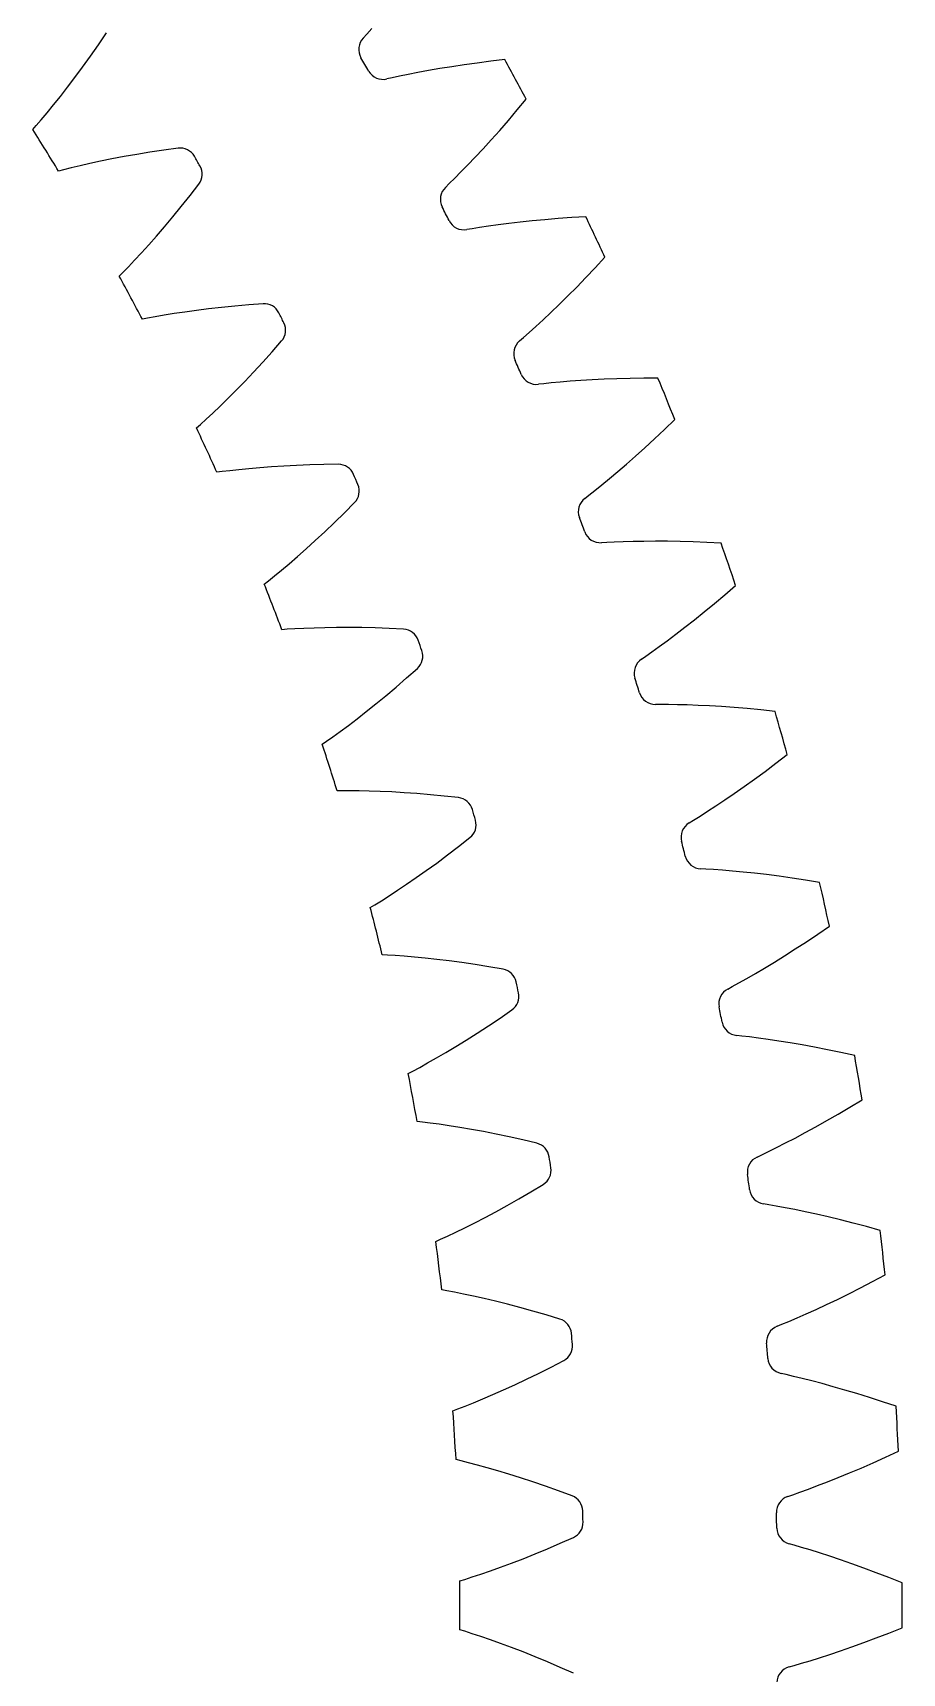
# Model space of a CAD drawing. Header units: millimetres. Extents: x -58 to 58, y -58 to 58.
# Drawn here: x 42.28 to 58, y -1.23 to 28.45 of the extents above; entities that cross this region are included whole.
import ezdxf

# ---------------------------------------------------------------- set-up
doc = ezdxf.new("R2010")
doc.units = ezdxf.units.MM

msp = doc.modelspace()

# ---------------------------------------------------------------- linework, layer by layer
at = {"layer": 'thin_ring_external'}
for p, q in [((48.316108, 28.423144), (48.408676, 28.525444)), ((48.253295, 28.352314), (48.316108, 28.423144)), ((50.315223, 27.900334), (50.079053, 27.867452)), ((50.560751, 27.931629), (50.315223, 27.900334)), ((50.815153, 27.961049), (50.560751, 27.931629)), ((48.773218, 27.631405), (48.680472, 27.612422)), ((48.908097, 27.660421), (48.773218, 27.631405)), ((49.066416, 27.693022), (48.908097, 27.660421)), ((49.242521, 27.7275), (49.066416, 27.693022)), ((49.433443, 27.762829), (49.242521, 27.7275)), ((49.637314, 27.798284), (49.433443, 27.762829)), ((49.852837, 27.833309), (49.637314, 27.798284)), ((50.079053, 27.867452), (49.852837, 27.833309)), ((50.877043, 26.862181), (51.037533, 27.050613)), ((51.037533, 27.050613), (51.201307, 27.247498)), ((50.720343, 26.682453), (50.877043, 26.862181)), ((50.420829, 26.350475), (50.568031, 26.511747)), ((50.568031, 26.511747), (50.720343, 26.682453)), ((50.14564, 26.058683), (50.27964, 26.199193)), ((50.27964, 26.199193), (50.420829, 26.350475)), ((49.906571, 25.815403), (50.020456, 25.930111)), ((50.020456, 25.930111), (50.14564, 26.058683)), ((49.741889, 25.651096), (49.808508, 25.718357)), ((49.808508, 25.718357), (49.906571, 25.815403)), ((50.517456, 24.948012), (50.357582, 24.924182)), ((50.695193, 24.972736), (50.517456, 24.948012)), ((50.887771, 24.997494), (50.695193, 24.972736)), ((51.093285, 25.021665), (50.887771, 24.997494)), ((51.310411, 25.044764), (51.093285, 25.021665)), ((51.538165, 25.066393), (51.310411, 25.044764)), ((51.775787, 25.086215), (51.538165, 25.066393)), ((52.022667, 25.103937), (51.775787, 25.086215)), ((52.278302, 25.119297), (52.022667, 25.103937)), ((50.221309, 24.90264), (50.127658, 24.888795)), ((50.357582, 24.924182), (50.221309, 24.90264)), ((52.450191, 24.197994), (52.624562, 24.385558)), ((52.279564, 24.018689), (52.450191, 24.197994)), ((51.951717, 23.685809), (52.113201, 23.847866)), ((52.113201, 23.847866), (52.279564, 24.018689)), ((51.646546, 23.389617), (51.795854, 23.532891)), ((51.795854, 23.532891), (51.951717, 23.685809)), ((51.372932, 23.135222), (51.505009, 23.256702)), ((51.505009, 23.256702), (51.646546, 23.389617)), ((51.079418, 22.871976), (51.149641, 22.935465)), ((51.149641, 22.935465), (51.252902, 23.026962)), ((51.252902, 23.026962), (51.372932, 23.135222)), ((51.51688, 22.098246), (51.422608, 22.089581)), ((51.654132, 22.112248), (51.51688, 22.098246)), ((51.815076, 22.127235), (51.654132, 22.112248)), ((51.993905, 22.142131), (51.815076, 22.127235)), ((52.187555, 22.156242), (51.993905, 22.142131)), ((52.394089, 22.169055), (52.187555, 22.156242)), ((52.612157, 22.180158), (52.394089, 22.169055)), ((52.840756, 22.189208), (52.612157, 22.180158)), ((53.079109, 22.19591), (52.840756, 22.189208)), ((53.326591, 22.200005), (53.079109, 22.19591)), ((53.582685, 22.201259), (53.326591, 22.200005)), ((53.70356, 21.271886), (53.887998, 21.44956)), ((53.347794, 20.940854), (53.523314, 21.102253)), ((53.523314, 21.102253), (53.70356, 21.271886)), ((53.013578, 20.643839), (53.177627, 20.787939)), ((53.177627, 20.787939), (53.347794, 20.940854)), ((52.707959, 20.384092), (52.856604, 20.509008)), ((52.856604, 20.509008), (53.013578, 20.643839)), ((52.443579, 20.168588), (52.569391, 20.270071)), ((52.569391, 20.270071), (52.707959, 20.384092)), ((52.261821, 20.023394), (52.335435, 20.082919)), ((52.335435, 20.082919), (52.443579, 20.168588)), ((52.655995, 19.226741), (52.561389, 19.223282)), ((52.79381, 19.233161), (52.655995, 19.226741)), ((52.955336, 19.239259), (52.79381, 19.233161)), ((53.134714, 19.244281), (52.955336, 19.239259)), ((53.328847, 19.247703), (53.134714, 19.244281)), ((53.535773, 19.249119), (53.328847, 19.247703)), ((53.754121, 19.248192), (53.535773, 19.249119)), ((53.982872, 19.244635), (53.754121, 19.248192)), ((54.221233, 19.238197), (53.982872, 19.244635)), ((54.468564, 19.228652), (54.221233, 19.238197)), ((54.724338, 19.215797), (54.468564, 19.228652)), ((54.793832, 18.281176), (54.987779, 18.44842)), ((54.420371, 17.970245), (54.604516, 18.12173)), ((54.604516, 18.12173), (54.793832, 18.281176)), ((54.0703, 17.692093), (54.242039, 17.826937)), ((54.242039, 17.826937), (54.420371, 17.970245)), ((53.750837, 17.449575), (53.906137, 17.566113)), ((53.906137, 17.566113), (54.0703, 17.692093)), ((53.362287, 17.169382), (53.474986, 17.248963)), ((53.474986, 17.248963), (53.606198, 17.343362)), ((53.606198, 17.343362), (53.750837, 17.449575)), ((53.285506, 17.114003), (53.362287, 17.169382)), ((53.635196, 16.296844), (53.540543, 16.298603)), ((53.773156, 16.295663), (53.635196, 16.296844)), ((53.934772, 16.292854), (53.773156, 16.295663)), ((54.114154, 16.287986), (53.934772, 16.292854)), ((54.308181, 16.280709), (54.114154, 16.287986)), ((54.51487, 16.270723), (54.308181, 16.280709)), ((54.732836, 16.25777), (54.51487, 16.270723)), ((54.961044, 16.241617), (54.732836, 16.25777)), ((55.198688, 16.222057), (54.961044, 16.241617)), ((55.445117, 16.198902), (55.198688, 16.222057)), ((55.699795, 16.171977), (55.445117, 16.198902)), ((55.519885, 15.086172), (55.717698, 15.234947)), ((55.717698, 15.234947), (55.920563, 15.391253)), ((55.141719, 14.811794), (55.327675, 14.945061)), ((55.327675, 14.945061), (55.519885, 15.086172)), ((54.630475, 14.462065), (54.791959, 14.569871)), ((54.791959, 14.569871), (54.962813, 14.686616)), ((54.962813, 14.686616), (55.141719, 14.811794)), ((54.22708, 14.203701), (54.343992, 14.276954)), ((54.343992, 14.276954), (54.480205, 14.363981)), ((54.480205, 14.363981), (54.630475, 14.462065)), ((54.147365, 14.152636), (54.22708, 14.203701)), ((54.451508, 13.317455), (54.357096, 13.324425)), ((54.589194, 13.308675), (54.451508, 13.317455)), ((54.750409, 13.296968), (54.589194, 13.308675)), ((54.929251, 13.282226), (54.750409, 13.296968)), ((55.122582, 13.264271), (54.929251, 13.282226)), ((55.328408, 13.242914), (55.122582, 13.264271)), ((55.545329, 13.217973), (55.328408, 13.242914)), ((55.772301, 13.189273), (55.545329, 13.217973)), ((56.008506, 13.156652), (55.772301, 13.189273)), ((56.253286, 13.119957), (56.008506, 13.156652)), ((56.506094, 13.079043), (56.253286, 13.119957)), ((56.472351, 12.14245), (56.683518, 12.287343)), ((55.873936, 11.751669), (56.066951, 11.87449)), ((56.066951, 11.87449), (56.266643, 12.004798)), ((56.266643, 12.004798), (56.472351, 12.14245)), ((55.51138, 11.529381), (55.688406, 11.636536)), ((55.688406, 11.636536), (55.873936, 11.751669)), ((55.047957, 11.261586), (55.188757, 11.340977)), ((55.188757, 11.340977), (55.344203, 11.430634)), ((55.344203, 11.430634), (55.51138, 11.529381)), ((54.84478, 11.148288), (54.927188, 11.194885)), ((54.927188, 11.194885), (55.047957, 11.261586)), ((55.102453, 10.297621), (55.008569, 10.309782)), ((55.239446, 10.28127), (55.102453, 10.297621)), ((55.399772, 10.260699), (55.239446, 10.28127)), ((55.57753, 10.236127), (55.399772, 10.260699)), ((55.769579, 10.20755), (55.57753, 10.236127)), ((55.973915, 10.174887), (55.769579, 10.20755)), ((56.189133, 10.138034), (55.973915, 10.174887)), ((56.414179, 10.096875), (56.189133, 10.138034)), ((56.648229, 10.051291), (56.414179, 10.096875)), ((56.890615, 10.001167), (56.648229, 10.051291)), ((57.140785, 9.946389), (56.890615, 10.001167)), ((56.84252, 8.886965), (57.055499, 9.013076)), ((57.055499, 9.013076), (57.274327, 9.146117)), ((56.244875, 8.551117), (56.436465, 8.655854)), ((56.436465, 8.655854), (56.635953, 8.767856)), ((56.635953, 8.767856), (56.84252, 8.886965)), ((55.729703, 8.283531), (55.889851, 8.364489)), ((55.889851, 8.364489), (56.062215, 8.453876)), ((56.062215, 8.453876), (56.244875, 8.551117)), ((55.375633, 8.110084), (55.460483, 8.15207)), ((55.460483, 8.15207), (55.584743, 8.212016)), ((55.584743, 8.212016), (55.729703, 8.283531)), ((55.586054, 7.246514), (55.492982, 7.263827)), ((55.721938, 7.222641), (55.586054, 7.246514)), ((55.880887, 7.193269), (55.721938, 7.222641)), ((56.057022, 7.158942), (55.880887, 7.193269)), ((56.247204, 7.119829), (56.057022, 7.158942)), ((56.449432, 7.075959), (56.247204, 7.119829)), ((56.662292, 7.027306), (56.449432, 7.075959)), ((56.884729, 6.973812), (56.662292, 7.027306)), ((57.115912, 6.915404), (56.884729, 6.973812)), ((57.35517, 6.852004), (57.115912, 6.915404)), ((57.601942, 6.783527), (57.35517, 6.852004)), ((57.465371, 5.856331), (57.691196, 5.977114)), ((57.032954, 5.634594), (57.245769, 5.742143)), ((57.245769, 5.742143), (57.465371, 5.856331)), ((56.265764, 5.272941), (56.44279, 5.352697)), ((56.44279, 5.352697), (56.63053, 5.439728)), ((56.63053, 5.439728), (56.827599, 5.533752)), ((56.827599, 5.533752), (57.032954, 5.634594)), ((55.738313, 5.047249), (55.825346, 5.084497)), ((55.825346, 5.084497), (55.95272, 5.137508)), ((55.95272, 5.137508), (56.101399, 5.200928)), ((56.101399, 5.200928), (56.265764, 5.272941)), ((55.900842, 4.173399), (55.808865, 4.195813)), ((56.035204, 4.142076), (55.900842, 4.173399)), ((56.192294, 4.103993), (56.035204, 4.142076)), ((56.36627, 4.060016), (56.192294, 4.103993)), ((56.554009, 4.010485), (56.36627, 4.060016)), ((56.753513, 3.955542), (56.554009, 4.010485)), ((56.96337, 3.895236), (56.753513, 3.955542)), ((57.182522, 3.82957), (56.96337, 3.895236)), ((57.410137, 3.758516), (57.182522, 3.82957)), ((57.645539, 3.682031), (57.410137, 3.758516)), ((57.888164, 3.600065), (57.645539, 3.682031)), ((57.475164, 2.579883), (57.700723, 2.681799)), ((57.700723, 2.681799), (57.932859, 2.789959)), ((56.844199, 2.311819), (57.046149, 2.394844)), ((57.046149, 2.394844), (57.256747, 2.48422)), ((57.256747, 2.48422), (57.475164, 2.579883)), ((56.150771, 2.047396), (56.302718, 2.10253)), ((56.302718, 2.10253), (56.4708, 2.165379)), ((56.4708, 2.165379), (56.651951, 2.235262)), ((56.651951, 2.235262), (56.844199, 2.311819)), ((55.931717, 1.969086), (56.02067, 2.001483)), ((56.02067, 2.001483), (56.150771, 2.047396)), ((56.045861, 1.087609), (55.955258, 1.115057)), ((56.178293, 1.048933), (56.045861, 1.087609)), ((56.333047, 1.002254), (56.178293, 1.048933)), ((56.504336, 0.948759), (56.333047, 1.002254)), ((56.689062, 0.888961), (56.504336, 0.948759)), ((56.885235, 0.823111), (56.689062, 0.888961)), ((57.091452, 0.751337), (56.885235, 0.823111)), ((57.306654, 0.673698), (57.091452, 0.751337)), ((57.530009, 0.590213), (57.306654, 0.673698)), ((57.76084, 0.500877), (57.530009, 0.590213)), ((57.998581, 0.405669), (57.76084, 0.500877)), ((57.306654, -0.673698), (57.530009, -0.590213)), ((57.530009, -0.590213), (57.76084, -0.500877)), ((57.76084, -0.500877), (57.998581, -0.405669)), ((56.504336, -0.948759), (56.689062, -0.888961)), ((56.689062, -0.888961), (56.885235, -0.823111)), ((56.885235, -0.823111), (57.091452, -0.751337)), ((57.091452, -0.751337), (57.306654, -0.673698)), ((55.955258, -1.115057), (56.045861, -1.087609)), ((56.045861, -1.087609), (56.178293, -1.048933)), ((56.178293, -1.048933), (56.333047, -1.002254)), ((56.333047, -1.002254), (56.504336, -0.948759))]:
    msp.add_line(p, q, dxfattribs=at)
for centre, radius, start, end in [((48.470825, 28.145721), 0.3, 136.477133, 210.142598), ((0, 0), 55.75, 29.857402, 30.142598), ((0, 0), 58, 28.020306, 28.821799), ((48.610322, 27.904105), 0.3, 209.857402, 283.522867), ((49.947708, 25.432833), 0.3, 133.319238, 206.984703), ((0, 0), 55.75, 26.699508, 26.984703), ((50.073683, 25.1839), 0.3, 206.699508, 280.364972), ((0, 0), 58, 24.862411, 25.663904), ((51.272901, 22.642707), 0.3, 130.161343, 203.826808), ((0, 0), 55.75, 23.541613, 23.826808), ((51.384971, 22.387211), 0.3, 203.541613, 277.207078), ((0, 0), 58, 21.704517, 22.50601), ((52.44238, 19.783815), 0.3, 127.003449, 200.668913), ((0, 0), 55.75, 20.383718, 20.668913), ((52.540205, 19.522534), 0.3, 200.383718, 274.049183), ((0, 0), 58, 18.546622, 19.348115), ((53.452593, 16.86484), 0.3, 123.845554, 197.511019), ((0, 0), 55.75, 17.225823, 17.511019), ((53.535877, 16.598567), 0.3, 197.225823, 270.891288), ((0, 0), 58, 15.388727, 16.19022), ((54.300472, 13.894647), 0.3, 120.687659, 194.353124), ((0, 0), 55.75, 14.067929, 14.353124), ((54.368961, 13.62419), 0.3, 194.067929, 267.733393), ((0, 0), 58, 12.230832, 13.032326), ((54.983443, 10.882257), 0.3, 117.529764, 191.195229), ((0, 0), 55.75, 10.910034, 11.195229), ((55.036929, 10.608438), 0.3, 190.910034, 264.575499), ((0, 0), 58, 9.072938, 9.874431), ((55.49943, 7.836818), 0.3, 114.37187, 188.037335), ((0, 0), 55.75, 7.752139, 8.037335), ((55.537751, 7.560468), 0.3, 187.752139, 261.417604), ((0, 0), 58, 5.915043, 6.716536), ((55.846868, 4.767579), 0.3, 111.213975, 184.87944), ((0, 0), 55.75, 4.594244, 4.87944), ((55.869907, 4.489537), 0.3, 184.594244, 258.259709), ((0, 0), 58, 2.757148, 3.558641), ((56.024701, 1.68386), 0.3, 108.05608, 181.721545), ((0, 0), 55.75, 1.43635, 1.721545), ((56.032388, 1.404972), 0.3, 181.43635, 255.101815), ((0, 0), 58, 359.599253, 0.400747), ((56.032388, -1.404972), 0.3, 104.898185, 178.56365)]:
    msp.add_arc(centre, radius, start, end, dxfattribs=at)
at = {"layer": 'thin_ring_internal'}
for p, q in [((43.319289, 28.02477), (43.464055, 28.231631)), ((43.464055, 28.231631), (43.611679, 28.446858)), ((43.17733, 27.827416), (43.319289, 28.02477)), ((42.904328, 27.462778), (43.038772, 27.63993)), ((43.038772, 27.63993), (43.17733, 27.827416)), ((42.774884, 27.29658), (42.904328, 27.462778)), ((42.536002, 27.000946), (42.651584, 27.142206)), ((42.651584, 27.142206), (42.774884, 27.29658)), ((42.276704, 26.696072), (42.339437, 26.768312)), ((42.339437, 26.768312), (42.430521, 26.874923)), ((42.430521, 26.874923), (42.536002, 27.000946)), ((43.501303, 26.123373), (43.308153, 26.08181)), ((43.707775, 26.165166), (43.501303, 26.123373)), ((43.926282, 26.206552), (43.707775, 26.165166)), ((44.155873, 26.247014), (43.926282, 26.206552)), ((44.395814, 26.286123), (44.155873, 26.247014)), ((44.645516, 26.323506), (44.395814, 26.286123)), ((44.903981, 26.359718), (44.645516, 26.323506)), ((42.834321, 25.969047), (42.741693, 25.94509)), ((42.970355, 26.003061), (42.834321, 25.969047)), ((43.130183, 26.041311), (42.970355, 26.003061)), ((43.308153, 26.08181), (43.130183, 26.041311)), ((45.119583, 25.502398), (45.280176, 25.708129)), ((44.808518, 25.116601), (44.962357, 25.304841)), ((44.962357, 25.304841), (45.119583, 25.502398)), ((44.513586, 24.769461), (44.658681, 24.938)), ((44.658681, 24.938), (44.808518, 25.116601)), ((44.374156, 24.611547), (44.513586, 24.769461)), ((44.117528, 24.331179), (44.241586, 24.465056)), ((44.241586, 24.465056), (44.374156, 24.611547)), ((43.839954, 24.042847), (43.907015, 24.111087)), ((43.907015, 24.111087), (44.004488, 24.211888)), ((44.004488, 24.211888), (44.117528, 24.331179)), ((45.456268, 23.452705), (45.235627, 23.424849)), ((45.687914, 23.478957), (45.456268, 23.452705)), ((45.929807, 23.50322), (45.687914, 23.478957)), ((46.181337, 23.52516), (45.929807, 23.50322)), ((46.441541, 23.545393), (46.181337, 23.52516)), ((44.351757, 23.282872), (44.257829, 23.264664)), ((44.489626, 23.308447), (44.351757, 23.282872)), ((44.651506, 23.336786), (44.489626, 23.308447)), ((44.831632, 23.366252), (44.651506, 23.336786)), ((45.026974, 23.395846), (44.831632, 23.366252)), ((45.235627, 23.424849), (45.026974, 23.395846)), ((46.603956, 22.676426), (46.77691, 22.871881)), ((46.434867, 22.488923), (46.603956, 22.676426)), ((46.109184, 22.141472), (46.269731, 22.31051)), ((46.269731, 22.31051), (46.434867, 22.488923)), ((45.805102, 21.833154), (45.953989, 21.982184)), ((45.953989, 21.982184), (46.109184, 22.141472)), ((45.531701, 21.569116), (45.663766, 21.695102)), ((45.663766, 21.695102), (45.805102, 21.833154)), ((45.308038, 21.362401), (45.411532, 21.45701)), ((45.411532, 21.45701), (45.531701, 21.569116)), ((45.236903, 21.298418), (45.308038, 21.362401)), ((45.700951, 20.508378), (45.60608, 20.495986)), ((45.840133, 20.525417), (45.700951, 20.508378)), ((46.00345, 20.543736), (45.840133, 20.525417)), ((46.185048, 20.562058), (46.00345, 20.543736)), ((46.381842, 20.57957), (46.185048, 20.562058)), ((46.591885, 20.595674), (46.381842, 20.57957)), ((46.813822, 20.609894), (46.591885, 20.595674)), ((47.046645, 20.621836), (46.813822, 20.609894)), ((47.289573, 20.631162), (47.046645, 20.621836)), ((47.541976, 20.637576), (47.289573, 20.631162)), ((47.802932, 20.641751), (47.541976, 20.637576)), ((47.911545, 19.764435), (48.096203, 19.948871)), ((47.555428, 19.419787), (47.731234, 19.587696)), ((47.731234, 19.587696), (47.911545, 19.764435)), ((47.384779, 19.260954), (47.555428, 19.419787)), ((47.062294, 18.97194), (47.220073, 19.111522)), ((47.220073, 19.111522), (47.384779, 19.260954)), ((46.646314, 18.620738), (46.773157, 18.725233)), ((46.773157, 18.725233), (46.912727, 18.84285)), ((46.912727, 18.84285), (47.062294, 18.97194)), ((46.462253, 18.473197), (46.537192, 18.532679)), ((46.537192, 18.532679), (46.646314, 18.620738)), ((46.876785, 17.656088), (46.781332, 17.64956)), ((47.016753, 17.664527), (46.876785, 17.656088)), ((47.180888, 17.672757), (47.016753, 17.664527)), ((47.363269, 17.679865), (47.180888, 17.672757)), ((47.560768, 17.685229), (47.363269, 17.679865)), ((47.771404, 17.688372), (47.560768, 17.685229)), ((47.993795, 17.688902), (47.771404, 17.688372)), ((48.226912, 17.686489), (47.993795, 17.688902)), ((48.469953, 17.680842), (48.226912, 17.686489)), ((48.722273, 17.671706), (48.469953, 17.680842)), ((48.982991, 17.659809), (48.722273, 17.671706)), ((49.037389, 16.77747), (49.233051, 16.950189)), ((48.84654, 16.612167), (49.037389, 16.77747)), ((48.480627, 16.307372), (48.660731, 16.455399)), ((48.660731, 16.455399), (48.84654, 16.612167)), ((47.983732, 15.919122), (48.140962, 16.038759)), ((48.140962, 16.038759), (48.307034, 16.168363)), ((48.307034, 16.168363), (48.480627, 16.307372)), ((47.704151, 15.713831), (47.837186, 15.81032)), ((47.837186, 15.81032), (47.983732, 15.919122)), ((47.511357, 15.577901), (47.589815, 15.632657)), ((47.589815, 15.632657), (47.704151, 15.713831)), ((47.8748, 14.736823), (47.779126, 14.736184)), ((48.015022, 14.73663), (47.8748, 14.736823)), ((48.179352, 14.73474), (48.015022, 14.73663)), ((48.361825, 14.730607), (48.179352, 14.73474)), ((48.55928, 14.723802), (48.361825, 14.730607)), ((48.76971, 14.713972), (48.55928, 14.723802)), ((48.991711, 14.700811), (48.76971, 14.713972)), ((49.224237, 14.684051), (48.991711, 14.700811)), ((49.46647, 14.663453), (49.224237, 14.684051)), ((49.717749, 14.638801), (49.46647, 14.663453)), ((49.97724, 14.610877), (49.717749, 14.638801)), ((49.776554, 13.573622), (49.977218, 13.726863)), ((49.977218, 13.726863), (50.183141, 13.887209)), ((49.392572, 13.291931), (49.581447, 13.42859)), ((49.581447, 13.42859), (49.776554, 13.573622)), ((49.037015, 13.044738), (49.210751, 13.163873)), ((49.210751, 13.163873), (49.392572, 13.291931)), ((48.58103, 12.747317), (48.719752, 12.835432)), ((48.719752, 12.835432), (48.872718, 12.935006)), ((48.872718, 12.935006), (49.037015, 13.044738)), ((48.380233, 12.623513), (48.461913, 12.673335)), ((48.461913, 12.673335), (48.58103, 12.747317)), ((48.69121, 11.761656), (48.595678, 11.766908)), ((48.831153, 11.752831), (48.69121, 11.761656)), ((48.995056, 11.740828), (48.831153, 11.752831)), ((49.176928, 11.72547), (48.995056, 11.740828)), ((49.373589, 11.706523), (49.176928, 11.72547)), ((49.583015, 11.683757), (49.373589, 11.706523)), ((49.803785, 11.656954), (49.583015, 11.683757)), ((50.034839, 11.625911), (49.803785, 11.656954)), ((50.275344, 11.590441), (50.034839, 11.625911)), ((50.524629, 11.550366), (50.275344, 11.590441)), ((50.781909, 11.50652), (50.524629, 11.550366)), ((50.727466, 10.624184), (50.94287, 10.77155)), ((50.314083, 10.350842), (50.517748, 10.483587)), ((50.517748, 10.483587), (50.727466, 10.624184)), ((49.747054, 10.001233), (49.927794, 10.109447)), ((49.927794, 10.109447), (50.117154, 10.226069)), ((50.117154, 10.226069), (50.314083, 10.350842)), ((49.273624, 9.732447), (49.417507, 9.811856)), ((49.417507, 9.811856), (49.576313, 9.901824)), ((49.576313, 9.901824), (49.747054, 10.001233)), ((49.065586, 9.621239), (49.150179, 9.665938)), ((49.150179, 9.665938), (49.273624, 9.732447)), ((49.322917, 8.741873), (49.227889, 8.752996)), ((49.462051, 8.72445), (49.322917, 8.741873)), ((49.624904, 8.70238), (49.462051, 8.72445)), ((49.805487, 8.675854), (49.624904, 8.70238)), ((50.000608, 8.644837), (49.805487, 8.675854)), ((50.208235, 8.609221), (50.000608, 8.644837)), ((50.426937, 8.568878), (50.208235, 8.609221)), ((50.655641, 8.523671), (50.426937, 8.568878)), ((50.893506, 8.473462), (50.655641, 8.523671)), ((51.139851, 8.418117), (50.893506, 8.473462)), ((51.393944, 8.358516), (51.139851, 8.418117)), ((51.067312, 7.353785), (51.285287, 7.481205)), ((51.285287, 7.481205), (51.509354, 7.61503)), ((50.651624, 7.121417), (50.855861, 7.233829)), ((50.855861, 7.233829), (51.067312, 7.353785)), ((49.927805, 6.751059), (50.091848, 6.831081)), ((50.091848, 6.831081), (50.268385, 6.91979)), ((50.268385, 6.91979), (50.455444, 7.016672)), ((50.455444, 7.016672), (50.651624, 7.121417)), ((49.564817, 6.582469), (49.652001, 6.621876)), ((49.652001, 6.621876), (49.779306, 6.680659)), ((49.779306, 6.680659), (49.927805, 6.751059)), ((49.767525, 5.688929), (49.673362, 5.705881)), ((49.905323, 5.662973), (49.767525, 5.688929)), ((50.066509, 5.63092), (49.905323, 5.662973)), ((50.245115, 5.593328), (50.066509, 5.63092)), ((50.437957, 5.550357), (50.245115, 5.593328)), ((50.642998, 5.502028), (50.437957, 5.550357)), ((50.858801, 5.448298), (50.642998, 5.502028)), ((51.084288, 5.389097), (50.858801, 5.448298)), ((51.318612, 5.32434), (51.084288, 5.389097)), ((51.561082, 5.253935), (51.318612, 5.32434)), ((51.811024, 5.178805), (51.561082, 5.253935)), ((51.204725, 4.089376), (51.42316, 4.196087)), ((51.42316, 4.196087), (51.648565, 4.309847)), ((51.648565, 4.309847), (51.880446, 4.429625)), ((50.599031, 3.812098), (50.7917, 3.897281)), ((50.7917, 3.897281), (50.993956, 3.98975)), ((50.993956, 3.98975), (51.204725, 4.089376)), ((49.965476, 3.552694), (50.096159, 3.603529)), ((50.096159, 3.603529), (50.24871, 3.664654)), ((50.24871, 3.664654), (50.417368, 3.734425)), ((50.417368, 3.734425), (50.599031, 3.812098)), ((49.876032, 3.518729), (49.965476, 3.552694)), ((50.023348, 2.614405), (49.930407, 2.637121)), ((50.159287, 2.580016), (50.023348, 2.614405)), ((50.318194, 2.5381), (50.159287, 2.580016)), ((50.494147, 2.489584), (50.318194, 2.5381)), ((50.683978, 2.434824), (50.494147, 2.489584)), ((50.885655, 2.373964), (50.683978, 2.434824)), ((51.097741, 2.307051), (50.885655, 2.373964)), ((51.319156, 2.234081), (51.097741, 2.307051)), ((51.549048, 2.155021), (51.319156, 2.234081)), ((51.786725, 2.069823), (51.549048, 2.155021)), ((52.031568, 1.979449), (51.786725, 2.069823)), ((51.815923, 1.12214), (52.054738, 1.227416)), ((51.14285, 0.842948), (51.359353, 0.92941)), ((51.359353, 0.92941), (51.583942, 1.022472)), ((51.583942, 1.022472), (51.815923, 1.12214)), ((50.379004, 0.564347), (50.551637, 0.623603)), ((50.551637, 0.623603), (50.737737, 0.689946)), ((50.737737, 0.689946), (50.935285, 0.763106)), ((50.935285, 0.763106), (51.14285, 0.842948)), ((49.998049, 0.441641), (50.089415, 0.470036)), ((50.089415, 0.470036), (50.222979, 0.512729)), ((50.222979, 0.512729), (50.379004, 0.564347)), ((50.089415, -0.470036), (49.998049, -0.441641)), ((50.222979, -0.512729), (50.089415, -0.470036)), ((50.379004, -0.564347), (50.222979, -0.512729)), ((50.551637, -0.623603), (50.379004, -0.564347)), ((50.737737, -0.689946), (50.551637, -0.623603)), ((50.935285, -0.763106), (50.737737, -0.689946)), ((51.14285, -0.842948), (50.935285, -0.763106)), ((51.359353, -0.92941), (51.14285, -0.842948)), ((51.583942, -1.022472), (51.359353, -0.92941)), ((51.815923, -1.12214), (51.583942, -1.022472)), ((52.054738, -1.227416), (51.815923, -1.12214))]:
    msp.add_line(p, q, dxfattribs=at)
for centre, radius, start, end in [((0, 0), 50, 31.258615, 32.270796), ((44.93976, 26.061859), 0.3, 30.110679, 96.849501), ((0, 0), 52.25, 29.889321, 30.110679), ((45.040112, 25.888044), 0.3, 323.150499, 29.889321), ((0, 0), 50, 27.729204, 28.741385), ((46.458915, 23.245896), 0.3, 26.581267, 93.320089), ((0, 0), 52.25, 26.359909, 26.581267), ((46.548377, 23.066233), 0.3, 319.621088, 26.359909), ((0, 0), 50, 24.199792, 25.211973), ((47.801836, 20.341753), 0.3, 23.051855, 89.790677), ((0, 0), 52.25, 22.830498, 23.051855), ((47.880068, 20.156923), 0.3, 316.091676, 22.830498), ((0, 0), 50, 20.67038, 21.682561), ((48.963429, 17.360447), 0.3, 19.522444, 86.261265), ((49.030134, 17.171152), 0.3, 312.562264, 19.301086), ((0, 0), 52.25, 19.301086, 19.522444), ((0, 0), 50, 17.140968, 18.153149), ((49.939286, 14.313287), 0.3, 15.993032, 82.731854), ((0, 0), 52.25, 15.771674, 15.993032), ((49.994212, 14.120244), 0.3, 309.032852, 15.771674), ((0, 0), 50, 13.611557, 14.623737), ((50.725707, 11.211832), 0.3, 12.46362, 79.202442), ((0, 0), 52.25, 12.242262, 12.46362), ((50.768644, 11.015774), 0.3, 305.50344, 12.242262), ((0, 0), 50, 10.082145, 11.094326), ((51.319707, 8.067846), 0.3, 8.934208, 75.67303), ((0, 0), 52.25, 8.712851, 8.934208), ((51.350494, 7.869517), 0.3, 301.974029, 8.712851), ((0, 0), 50, 6.552733, 7.564914), ((51.719035, 4.893257), 0.3, 5.404797, 72.143618), ((0, 0), 52.25, 5.183439, 5.404797), ((51.737553, 4.693408), 0.3, 298.444617, 5.183439), ((0, 0), 50, 3.023321, 4.035502), ((51.922174, 1.700105), 0.3, 1.875385, 68.614207), ((51.928355, 1.499496), 0.3, 294.915205, 1.654027), ((0, 0), 52.25, 1.654027, 1.875385), ((0, 0), 50, 359.49391, 0.50609)]:
    msp.add_arc(centre, radius, start, end, dxfattribs=at)

doc.saveas('drawing.dxf')
